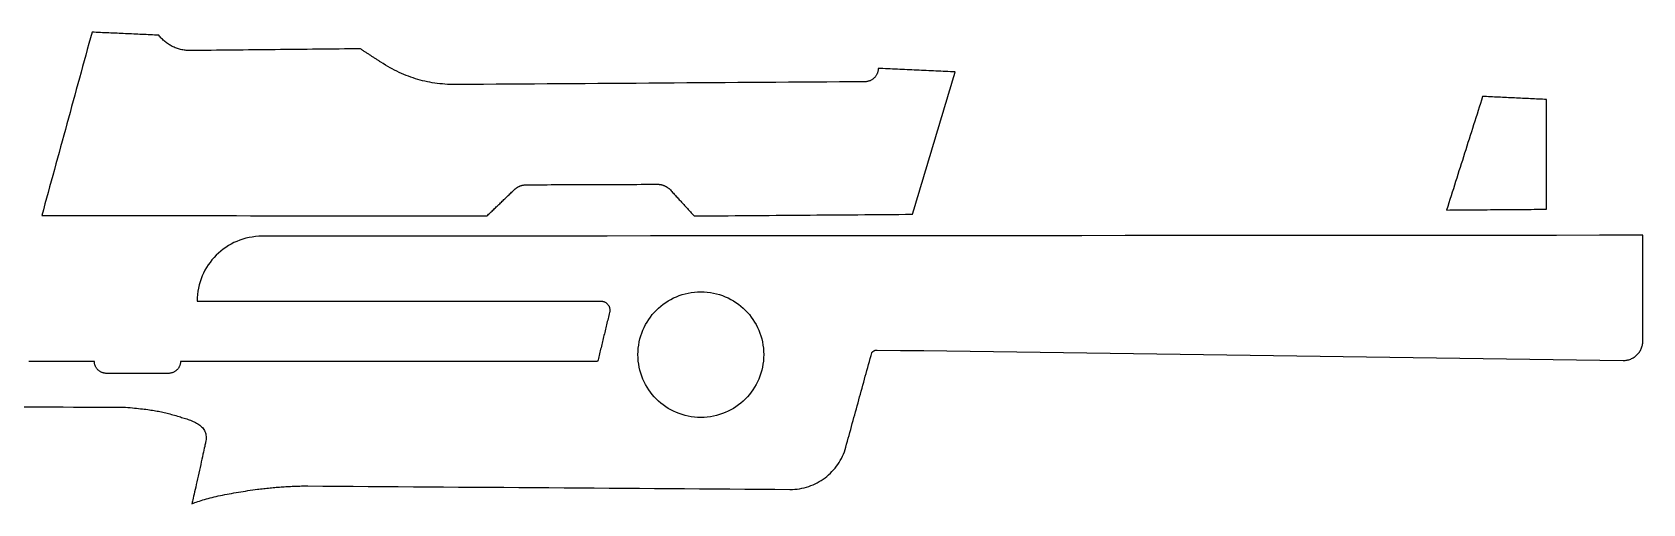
# Model space of a CAD drawing. Header units: metres. Extents: x 166 to 290, y -140 to -59.
# Drawn here: x 207.6 to 290, y -85.1 to -60.9 of the extents above; entities that cross this region are included whole.
import ezdxf

# ---------------------------------------------------------------- set-up
doc = ezdxf.new("R2010")
doc.units = ezdxf.units.M

msp = doc.modelspace()

# ---------------------------------------------------------------- linework, layer by layer
for points in [[(254.814578, -62.964822), (254.691388, -62.959234), (254.568198, -62.953646), (254.445008, -62.948058), (254.321818, -62.94247), (254.198628, -62.936882), (254.075438, -62.931294), (253.952248, -62.925706), (253.829058, -62.920118), (253.705868, -62.91453), (253.582678, -62.908942), (253.459488, -62.903354), (253.336298, -62.897766), (253.213108, -62.892178), (253.089918, -62.88659), (252.966728, -62.881002), (252.843538, -62.875414), (252.720348, -62.869826), (252.597158, -62.864238), (252.473968, -62.85865), (252.350778, -62.853062), (252.227588, -62.847474), (252.104398, -62.841886), (251.981208, -62.836298), (251.858018, -62.83071), (251.734828, -62.825122), (251.611638, -62.819534), (251.488448, -62.813946), (251.365258, -62.808358), (251.242068, -62.80277), (251.118878, -62.797182), (250.995688, -62.791594), (250.872498, -62.786006), (250.871482, -62.821058), (250.868942, -62.855602), (250.864624, -62.889638), (250.858528, -62.923166), (250.850908, -62.956186), (250.841764, -62.988444), (250.831096, -63.01994), (250.818904, -63.050928), (250.805188, -63.081154), (250.790202, -63.110364), (250.773692, -63.138812), (250.755912, -63.166498), (250.736862, -63.193168), (250.716796, -63.218822), (250.69546, -63.24346), (250.672854, -63.267082), (250.649232, -63.289688), (250.624594, -63.311024), (250.59894, -63.33109), (250.57227, -63.35014), (250.544584, -63.36792), (250.516136, -63.384176), (250.486926, -63.399162), (250.4567, -63.412878), (250.425712, -63.42507), (250.394216, -63.435738), (250.361958, -63.444882), (250.328938, -63.452502), (250.29541, -63.458598), (250.261374, -63.462916), (250.22683, -63.465456), (250.191778, -63.466218), (249.541538, -63.47079), (248.891298, -63.475362), (248.241058, -63.479934), (247.590818, -63.484506), (246.940578, -63.489078), (246.290338, -63.49365), (245.640098, -63.498222), (244.989858, -63.502794), (244.339618, -63.507366), (243.689378, -63.511938), (243.039138, -63.51651), (242.388898, -63.521082), (241.738658, -63.525654), (241.088418, -63.530226), (240.438178, -63.534798), (239.787938, -63.53937), (239.137698, -63.543942), (238.487458, -63.548514), (237.837218, -63.553086), (237.186978, -63.557658), (236.536738, -63.56223), (235.886498, -63.566802), (235.236258, -63.571374), (234.586018, -63.575946), (233.935778, -63.580518), (233.285538, -63.58509), (232.635298, -63.589662), (231.985058, -63.594234), (231.334818, -63.598806), (230.684578, -63.603378), (230.034338, -63.60795), (229.384098, -63.612522), (229.245668, -63.61303), (229.108762, -63.611252), (228.973126, -63.607188), (228.839014, -63.601092), (228.706172, -63.59271), (228.5746, -63.582042), (228.444298, -63.569088), (228.315266, -63.553848), (228.18725, -63.536322), (228.06025, -63.51651), (227.934266, -63.494412), (227.809298, -63.470028), (227.685346, -63.443104), (227.562156, -63.413894), (227.439728, -63.382398), (227.318062, -63.348362), (227.197158, -63.31204), (227.077016, -63.273178), (226.957382, -63.231776), (226.838256, -63.188088), (226.719638, -63.14186), (226.601528, -63.093092), (226.483672, -63.041784), (226.366324, -62.987936), (226.24923, -62.931548), (226.132136, -62.87262), (226.015296, -62.811152), (225.89871, -62.747144), (225.782124, -62.680596), (225.665538, -62.611254), (225.548952, -62.539372), (225.432112, -62.46495), (225.399346, -62.443614), (225.36658, -62.422278), (225.333814, -62.400942), (225.301048, -62.379606), (225.268282, -62.35827), (225.235516, -62.336934), (225.20275, -62.315598), (225.169984, -62.294262), (225.137218, -62.272926), (225.104452, -62.25159), (225.071686, -62.230254), (225.03892, -62.208918), (225.006154, -62.187582), (224.973388, -62.166246), (224.940622, -62.14491), (224.907856, -62.123574), (224.87509, -62.102238), (224.842324, -62.080902), (224.809558, -62.059566), (224.776792, -62.03823), (224.744026, -62.016894), (224.71126, -61.995558), (224.678494, -61.974222), (224.645728, -61.952886), (224.612962, -61.93155), (224.580196, -61.910214), (224.54743, -61.888878), (224.514664, -61.867542), (224.481898, -61.846206), (224.449132, -61.82487), (224.416366, -61.803534), (224.3836, -61.782198), (224.110804, -61.784992), (223.838008, -61.787786), (223.565212, -61.79058), (223.292416, -61.793374), (223.01962, -61.796168), (222.746824, -61.798962), (222.474028, -61.801756), (222.201232, -61.80455), (221.928436, -61.807344), (221.65564, -61.810138), (221.382844, -61.812932), (221.110048, -61.815726), (220.837252, -61.81852), (220.564456, -61.821314), (220.29166, -61.824108), (220.018864, -61.826902), (219.746068, -61.829696), (219.473272, -61.83249), (219.200476, -61.835284), (218.92768, -61.838078), (218.654884, -61.840872), (218.382088, -61.843666), (218.109292, -61.84646), (217.836496, -61.849254), (217.5637, -61.852048), (217.290904, -61.854842), (217.018108, -61.857636), (216.745312, -61.86043), (216.472516, -61.863224), (216.19972, -61.866018), (215.926924, -61.868812), (215.654128, -61.871606), (215.593676, -61.87059), (215.533732, -61.867796), (215.474296, -61.863224), (215.415368, -61.856874), (215.356948, -61.849), (215.299036, -61.839348), (215.241886, -61.828172), (215.185244, -61.815218), (215.12911, -61.80074), (215.073738, -61.784738), (215.019128, -61.766958), (214.965026, -61.747654), (214.911686, -61.726826), (214.859108, -61.704728), (214.807292, -61.681106), (214.756238, -61.65596), (214.705946, -61.629544), (214.656416, -61.601858), (214.607902, -61.572648), (214.56015, -61.542168), (214.513414, -61.510418), (214.46744, -61.477398), (214.422482, -61.443108), (214.37854, -61.407802), (214.335614, -61.371226), (214.293704, -61.33338), (214.25281, -61.294518), (214.212932, -61.25464), (214.17407, -61.213746), (214.136478, -61.171836), (214.099902, -61.12891), (214.064342, -61.084968), (213.957662, -61.080142), (213.850982, -61.075316), (213.744302, -61.07049), (213.637622, -61.065664), (213.530942, -61.060838), (213.424262, -61.056012), (213.317582, -61.051186), (213.210902, -61.04636), (213.104222, -61.041534), (212.997542, -61.036708), (212.890862, -61.031882), (212.784182, -61.027056), (212.677502, -61.02223), (212.570822, -61.017404), (212.464142, -61.012578), (212.357462, -61.007752), (212.250782, -61.002926), (212.144102, -60.9981), (212.037422, -60.993274), (211.930742, -60.988448), (211.824062, -60.983622), (211.717382, -60.978796), (211.610702, -60.97397), (211.504022, -60.969144), (211.397342, -60.964318), (211.290662, -60.959492), (211.183982, -60.954666), (211.077302, -60.94984), (210.970622, -60.945014), (210.863942, -60.940188), (210.757262, -60.935362), (210.650582, -60.930536), (210.570318, -61.223652), (210.490054, -61.516768), (210.40979, -61.809884), (210.329526, -62.103), (210.249262, -62.396116), (210.168998, -62.689232), (210.088734, -62.982348), (210.00847, -63.275464), (209.928206, -63.56858), (209.847942, -63.861696), (209.767678, -64.154812), (209.687414, -64.447928), (209.60715, -64.741044), (209.526886, -65.03416), (209.446622, -65.327276), (209.366358, -65.620392), (209.286094, -65.913508), (209.20583, -66.206624), (209.125566, -66.49974), (209.045302, -66.792856), (208.965038, -67.085972), (208.884774, -67.379088), (208.80451, -67.672204), (208.724246, -67.96532), (208.643982, -68.258436), (208.563718, -68.551552), (208.483454, -68.844668), (208.40319, -69.137784), (208.322926, -69.4309), (208.242662, -69.724016), (208.162398, -70.017132), (208.082134, -70.310248), (208.793842, -70.31101), (209.50555, -70.311772), (210.217258, -70.312534), (210.928966, -70.313296), (211.640674, -70.314058), (212.352382, -70.31482), (213.06409, -70.315582), (213.775798, -70.316344), (214.487506, -70.317106), (215.199214, -70.317868), (215.910922, -70.31863), (216.62263, -70.319392), (217.334338, -70.320154), (218.046046, -70.320916), (218.757754, -70.321678), (219.469462, -70.32244), (220.18117, -70.323202), (220.892878, -70.323964), (221.604586, -70.324726), (222.316294, -70.325488), (223.028002, -70.32625), (223.73971, -70.327012), (224.451418, -70.327774), (225.163126, -70.328536), (225.874834, -70.329298), (226.586542, -70.33006), (227.29825, -70.330822), (228.009958, -70.331584), (228.721666, -70.332346), (229.433374, -70.333108), (230.145082, -70.33387), (230.85679, -70.334632), (230.900224, -70.292976), (230.943658, -70.25132), (230.987092, -70.209664), (231.030526, -70.168008), (231.07396, -70.126352), (231.117394, -70.084696), (231.160828, -70.04304), (231.204262, -70.001384), (231.247696, -69.959728), (231.29113, -69.918072), (231.334564, -69.876416), (231.377998, -69.83476), (231.421432, -69.793104), (231.464866, -69.751448), (231.5083, -69.709792), (231.551734, -69.668136), (231.595168, -69.62648), (231.638602, -69.584824), (231.682036, -69.543168), (231.72547, -69.501512), (231.768904, -69.459856), (231.812338, -69.4182), (231.855772, -69.376544), (231.899206, -69.334888), (231.94264, -69.293232), (231.986074, -69.251576), (232.029508, -69.20992), (232.072942, -69.168264), (232.116376, -69.126608), (232.15981, -69.084952), (232.203244, -69.043296), (232.246678, -69.00164), (232.262934, -68.986146), (232.279444, -68.970906), (232.296208, -68.956174), (232.313226, -68.94195), (232.330752, -68.928234), (232.348532, -68.915026), (232.366566, -68.902072), (232.384854, -68.889626), (232.403396, -68.877688), (232.422192, -68.866258), (232.441242, -68.855336), (232.460546, -68.844668), (232.480104, -68.834508), (232.499916, -68.824856), (232.519982, -68.815712), (232.540302, -68.807076), (232.560876, -68.798948), (232.58145, -68.791328), (232.602278, -68.784216), (232.62336, -68.777612), (232.644442, -68.771516), (232.665778, -68.765928), (232.687368, -68.760848), (232.708958, -68.756276), (232.730802, -68.752212), (232.752646, -68.748656), (232.774744, -68.745608), (232.796842, -68.743068), (232.81894, -68.741036), (232.841292, -68.739766), (232.863644, -68.739004), (232.885996, -68.73875), (233.095038, -68.737988), (233.30408, -68.737226), (233.513122, -68.736464), (233.722164, -68.735702), (233.931206, -68.73494), (234.140248, -68.734178), (234.34929, -68.733416), (234.558332, -68.732654), (234.767374, -68.731892), (234.976416, -68.73113), (235.185458, -68.730368), (235.3945, -68.729606), (235.603542, -68.728844), (235.812584, -68.728082), (236.021626, -68.72732), (236.230668, -68.726558), (236.43971, -68.725796), (236.648752, -68.725034), (236.857794, -68.724272), (237.066836, -68.72351), (237.275878, -68.722748), (237.48492, -68.721986), (237.693962, -68.721224), (237.903004, -68.720462), (238.112046, -68.7197), (238.321088, -68.718938), (238.53013, -68.718176), (238.739172, -68.717414), (238.948214, -68.716652), (239.157256, -68.71589), (239.366298, -68.715128), (239.57534, -68.714366), (239.598962, -68.71462), (239.622584, -68.715636), (239.645952, -68.71716), (239.66932, -68.719192), (239.692688, -68.721986), (239.715802, -68.725288), (239.738916, -68.729098), (239.761776, -68.73367), (239.784382, -68.73875), (239.806988, -68.744338), (239.82934, -68.750434), (239.851438, -68.757292), (239.873536, -68.764658), (239.89538, -68.772532), (239.91697, -68.780914), (239.938306, -68.789804), (239.959388, -68.799456), (239.980216, -68.809616), (240.00079, -68.820284), (240.02111, -68.83146), (240.041176, -68.843144), (240.060988, -68.855336), (240.080546, -68.868036), (240.09985, -68.881244), (240.118646, -68.89496), (240.137188, -68.909184), (240.155476, -68.923916), (240.173256, -68.939156), (240.190782, -68.954904), (240.2078, -68.97116), (240.224564, -68.98767), (240.24082, -69.004688), (240.27892, -69.046344), (240.31702, -69.088), (240.35512, -69.129656), (240.39322, -69.171312), (240.43132, -69.212968), (240.46942, -69.254624), (240.50752, -69.29628), (240.54562, -69.337936), (240.58372, -69.379592), (240.62182, -69.421248), (240.65992, -69.462904), (240.69802, -69.50456), (240.73612, -69.546216), (240.77422, -69.587872), (240.81232, -69.629528), (240.85042, -69.671184), (240.88852, -69.71284), (240.92662, -69.754496), (240.96472, -69.796152), (241.00282, -69.837808), (241.04092, -69.879464), (241.07902, -69.92112), (241.11712, -69.962776), (241.15522, -70.004432), (241.19332, -70.046088), (241.23142, -70.087744), (241.26952, -70.1294), (241.30762, -70.171056), (241.34572, -70.212712), (241.38382, -70.254368), (241.42192, -70.296024), (241.46002, -70.33768), (241.809016, -70.334886), (242.158012, -70.332092), (242.507008, -70.329298), (242.856004, -70.326504), (243.205, -70.32371), (243.553996, -70.320916), (243.902992, -70.318122), (244.251988, -70.315328), (244.600984, -70.312534), (244.94998, -70.30974), (245.298976, -70.306946), (245.647972, -70.304152), (245.996968, -70.301358), (246.345964, -70.298564), (246.69496, -70.29577), (247.043956, -70.292976), (247.392952, -70.290182), (247.741948, -70.287388), (248.090944, -70.284594), (248.43994, -70.2818), (248.788936, -70.279006), (249.137932, -70.276212), (249.486928, -70.273418), (249.835924, -70.270624), (250.18492, -70.26783), (250.533916, -70.265036), (250.882912, -70.262242), (251.231908, -70.259448), (251.580904, -70.256654), (251.9299, -70.25386), (252.278896, -70.251066), (252.627892, -70.248272), (252.695964, -70.020942), (252.764036, -69.793612), (252.832108, -69.566282), (252.90018, -69.338952), (252.968252, -69.111622), (253.036324, -68.884292), (253.104396, -68.656962), (253.172468, -68.429632), (253.24054, -68.202302), (253.308612, -67.974972), (253.376684, -67.747642), (253.444756, -67.520312), (253.512828, -67.292982), (253.5809, -67.065652), (253.648972, -66.838322), (253.717044, -66.610992), (253.785116, -66.383662), (253.853188, -66.156332), (253.92126, -65.929002), (253.989332, -65.701672), (254.057404, -65.474342), (254.125476, -65.247012), (254.193548, -65.019682), (254.26162, -64.792352), (254.329692, -64.565022), (254.397764, -64.337692), (254.465836, -64.110362), (254.533908, -63.883032), (254.60198, -63.655702), (254.670052, -63.428372), (254.738124, -63.201042), (254.806196, -62.973712)], [(281.799792, -64.220598), (281.742134, -64.402208), (281.684476, -64.583818), (281.626818, -64.765428), (281.56916, -64.947038), (281.511502, -65.128648), (281.453844, -65.310258), (281.396186, -65.491868), (281.338528, -65.673478), (281.28087, -65.855088), (281.223212, -66.036698), (281.165554, -66.218308), (281.107896, -66.399918), (281.050238, -66.581528), (280.99258, -66.763138), (280.934922, -66.944748), (280.877264, -67.126358), (280.819606, -67.307968), (280.761948, -67.489578), (280.70429, -67.671188), (280.646632, -67.852798), (280.588974, -68.034408), (280.531316, -68.216018), (280.473658, -68.397628), (280.416, -68.579238), (280.358342, -68.760848), (280.300684, -68.942458), (280.243026, -69.124068), (280.185368, -69.305678), (280.12771, -69.487288), (280.070052, -69.668898), (280.012394, -69.850508), (279.954736, -70.032118), (280.114756, -70.030848), (280.274776, -70.029578), (280.434796, -70.028308), (280.594816, -70.027038), (280.754836, -70.025768), (280.914856, -70.024498), (281.074876, -70.023228), (281.234896, -70.021958), (281.394916, -70.020688), (281.554936, -70.019418), (281.714956, -70.018148), (281.874976, -70.016878), (282.034996, -70.015608), (282.195016, -70.014338), (282.355036, -70.013068), (282.515056, -70.011798), (282.675076, -70.010528), (282.835096, -70.009258), (282.995116, -70.007988), (283.155136, -70.006718), (283.315156, -70.005448), (283.475176, -70.004178), (283.635196, -70.002908), (283.795216, -70.001638), (283.955236, -70.000368), (284.115256, -69.999098), (284.275276, -69.997828), (284.435296, -69.996558), (284.595316, -69.995288), (284.755336, -69.994018), (284.915356, -69.992748), (285.075376, -69.991478), (285.075376, -69.815964), (285.075376, -69.64045), (285.075376, -69.464936), (285.075376, -69.289422), (285.075376, -69.113908), (285.075376, -68.938394), (285.075376, -68.76288), (285.075376, -68.587366), (285.075376, -68.411852), (285.075376, -68.236338), (285.075376, -68.060824), (285.075376, -67.88531), (285.075376, -67.709796), (285.075376, -67.534282), (285.075376, -67.358768), (285.075376, -67.183254), (285.075376, -67.00774), (285.075376, -66.832226), (285.075376, -66.656712), (285.075376, -66.481198), (285.075376, -66.305684), (285.075376, -66.13017), (285.075376, -65.954656), (285.075376, -65.779142), (285.075376, -65.603628), (285.075376, -65.428114), (285.075376, -65.2526), (285.075376, -65.077086), (285.075376, -64.901572), (285.075376, -64.726058), (285.075376, -64.550544), (285.075376, -64.37503), (284.973014, -64.370204), (284.870652, -64.365378), (284.76829, -64.360552), (284.665928, -64.355726), (284.563566, -64.3509), (284.461204, -64.346074), (284.358842, -64.341248), (284.25648, -64.336422), (284.154118, -64.331596), (284.051756, -64.32677), (283.949394, -64.321944), (283.847032, -64.317118), (283.74467, -64.312292), (283.642308, -64.307466), (283.539946, -64.30264), (283.437584, -64.297814), (283.335222, -64.292988), (283.23286, -64.288162), (283.130498, -64.283336), (283.028136, -64.27851), (282.925774, -64.273684), (282.823412, -64.268858), (282.72105, -64.264032), (282.618688, -64.259206), (282.516326, -64.25438), (282.413964, -64.249554), (282.311602, -64.244728), (282.20924, -64.239902), (282.106878, -64.235076), (282.004516, -64.23025), (281.902154, -64.225424), (281.799792, -64.220598)], [(207.064864, -80.108044), (207.5942, -80.109568), (208.123536, -80.111092), (208.652872, -80.112616), (209.182208, -80.11414), (209.711544, -80.115664), (210.24088, -80.117188), (210.770216, -80.118712), (211.299552, -80.120236), (211.828888, -80.12176), (212.358224, -80.123284), (212.481668, -80.134714), (212.60054, -80.14589), (212.715094, -80.157066), (212.82533, -80.167988), (212.931756, -80.17891), (213.034372, -80.189832), (213.133432, -80.200754), (213.22919, -80.21193), (213.3219, -80.223106), (213.411816, -80.234536), (213.499192, -80.24622), (213.584028, -80.258158), (213.666578, -80.27035), (213.74735, -80.282796), (213.826344, -80.295496), (213.90356, -80.308704), (213.979506, -80.32242), (214.054436, -80.336644), (214.12835, -80.351376), (214.201756, -80.366616), (214.274654, -80.382364), (214.347298, -80.398874), (214.419942, -80.415892), (214.492586, -80.433672), (214.565738, -80.452214), (214.639398, -80.471518), (214.714074, -80.491584), (214.789766, -80.512666), (214.866728, -80.53451), (214.945214, -80.55737), (215.025224, -80.581246), (215.107266, -80.606138), (215.170766, -80.625442), (215.235028, -80.645), (215.300306, -80.664812), (215.366092, -80.685132), (215.432132, -80.70596), (215.498172, -80.72755), (215.563958, -80.749902), (215.62949, -80.77327), (215.69426, -80.797654), (215.758268, -80.823308), (215.821006, -80.850232), (215.882474, -80.87868), (215.942418, -80.908652), (216.00033, -80.940148), (216.05621, -80.973422), (216.109804, -81.008728), (216.160858, -81.046066), (216.209118, -81.085436), (216.25433, -81.127092), (216.296494, -81.171288), (216.335102, -81.218024), (216.3699, -81.2673), (216.400634, -81.31937), (216.427304, -81.374234), (216.449402, -81.432146), (216.466928, -81.493106), (216.479628, -81.557368), (216.486994, -81.624932), (216.489026, -81.696052), (216.48547, -81.770728), (216.476072, -81.849214), (216.460578, -81.93151), (216.458546, -81.940654), (216.452704, -81.96707), (216.443306, -82.009488), (216.430606, -82.066892), (216.414858, -82.138012), (216.396316, -82.221832), (216.375234, -82.317082), (216.351866, -82.422746), (216.326466, -82.537554), (216.299288, -82.66049), (216.270586, -82.790284), (216.240614, -82.925666), (216.209626, -83.06562), (216.177876, -83.20913), (216.145618, -83.354926), (216.113106, -83.501738), (216.080594, -83.64855), (216.048336, -83.794346), (216.016586, -83.937856), (215.985598, -84.07781), (215.955626, -84.213192), (215.926924, -84.342732), (215.899746, -84.465414), (215.874346, -84.580222), (215.850978, -84.685632), (215.829896, -84.780882), (215.811354, -84.864448), (215.795606, -84.935568), (215.782906, -84.992718), (215.773508, -85.035136), (215.767666, -85.061298), (215.765634, -85.070188), (215.834468, -85.040724), (215.906858, -85.011768), (215.98255, -84.983066), (216.061544, -84.954872), (216.14384, -84.926932), (216.229184, -84.8995), (216.317322, -84.872322), (216.408254, -84.845652), (216.50198, -84.819236), (216.598246, -84.793328), (216.696798, -84.767674), (216.797636, -84.742528), (216.90076, -84.717636), (217.005916, -84.693252), (217.113104, -84.669376), (217.22207, -84.645754), (217.33256, -84.62264), (217.444828, -84.600034), (217.558366, -84.577682), (217.673428, -84.555838), (217.789506, -84.534502), (217.906854, -84.51342), (218.025218, -84.492846), (218.144344, -84.47278), (218.264232, -84.453222), (218.384628, -84.433918), (218.505532, -84.415122), (218.626944, -84.396834), (218.74861, -84.379054), (218.870276, -84.361782), (218.991942, -84.345018), (219.113608, -84.328762), (219.193872, -84.318348), (219.274136, -84.308188), (219.3544, -84.298282), (219.434918, -84.288884), (219.515436, -84.27974), (219.595954, -84.27085), (219.676472, -84.262214), (219.75699, -84.254086), (219.837508, -84.246212), (219.918026, -84.238592), (219.998544, -84.23148), (220.079316, -84.224622), (220.160088, -84.218018), (220.24086, -84.211668), (220.321632, -84.205826), (220.402404, -84.200238), (220.483176, -84.194904), (220.563948, -84.190078), (220.64472, -84.185506), (220.725492, -84.181188), (220.806264, -84.177124), (220.887036, -84.173568), (220.967808, -84.170266), (221.04858, -84.167218), (221.129606, -84.164424), (221.210632, -84.162138), (221.291658, -84.160106), (221.372684, -84.158328), (221.45371, -84.156804), (221.534736, -84.155788), (221.615762, -84.155026), (221.696788, -84.154518), (222.467424, -84.160106), (223.238314, -84.165694), (224.00895, -84.171282), (224.77984, -84.17687), (225.550476, -84.182458), (226.321366, -84.188046), (227.092002, -84.193634), (227.862892, -84.199222), (228.633528, -84.20481), (229.404164, -84.210398), (230.175054, -84.215986), (230.94569, -84.221574), (231.71658, -84.227162), (232.487216, -84.23275), (233.258106, -84.238338), (234.028742, -84.243926), (234.799632, -84.249514), (235.570268, -84.255102), (236.340904, -84.26069), (237.111794, -84.266278), (237.88243, -84.271866), (238.65332, -84.277454), (239.423956, -84.283042), (240.194846, -84.28863), (240.965482, -84.294218), (241.736372, -84.299806), (242.507008, -84.305394), (243.277644, -84.310982), (244.048534, -84.31657), (244.81917, -84.322158), (245.59006, -84.327746), (246.360696, -84.333334), (246.485156, -84.331556), (246.608346, -84.324698), (246.73052, -84.31276), (246.851424, -84.295742), (246.970804, -84.273898), (247.08866, -84.247228), (247.204992, -84.215986), (247.319546, -84.180172), (247.432068, -84.139786), (247.542558, -84.094828), (247.651016, -84.045552), (247.757188, -83.992212), (247.86082, -83.934554), (247.961912, -83.872832), (248.060464, -83.8073), (248.156222, -83.737704), (248.249186, -83.664298), (248.339102, -83.587336), (248.42597, -83.506818), (248.509536, -83.422744), (248.5898, -83.335114), (248.666508, -83.244182), (248.73966, -83.149948), (248.809256, -83.052666), (248.875042, -82.952336), (248.936764, -82.848958), (248.994422, -82.742786), (249.048016, -82.63382), (249.097038, -82.52206), (249.141742, -82.40776), (249.181874, -82.29092), (249.217434, -82.171794), (249.258836, -82.020664), (249.300492, -81.869534), (249.342148, -81.718404), (249.38355, -81.567274), (249.425206, -81.416144), (249.466862, -81.265014), (249.508518, -81.113884), (249.54992, -80.962754), (249.591576, -80.811624), (249.633232, -80.660494), (249.674634, -80.509364), (249.71629, -80.358234), (249.757946, -80.207104), (249.799602, -80.055974), (249.841004, -79.904844), (249.88266, -79.753714), (249.924316, -79.602584), (249.965718, -79.451454), (250.007374, -79.300324), (250.04903, -79.149194), (250.090686, -78.998064), (250.132088, -78.846934), (250.173744, -78.695804), (250.2154, -78.544674), (250.257056, -78.393544), (250.298458, -78.242414), (250.340114, -78.091284), (250.38177, -77.940154), (250.423172, -77.789024), (250.464828, -77.637894), (250.506484, -77.486764), (250.54814, -77.335634), (250.553982, -77.32776), (250.560078, -77.319886), (250.566428, -77.312266), (250.573032, -77.3049), (250.57989, -77.297788), (250.586748, -77.29093), (250.59386, -77.284326), (250.601226, -77.277976), (250.608592, -77.27188), (250.616212, -77.265784), (250.624086, -77.259942), (250.63196, -77.254354), (250.640088, -77.24902), (250.64847, -77.24394), (250.656852, -77.239114), (250.665488, -77.234542), (250.674124, -77.230224), (250.683014, -77.22616), (250.691904, -77.22235), (250.701048, -77.218794), (250.710192, -77.215492), (250.719336, -77.212444), (250.728734, -77.20965), (250.738132, -77.20711), (250.74753, -77.205078), (250.757182, -77.2033), (250.766834, -77.201776), (250.776486, -77.200506), (250.786138, -77.19949), (250.796044, -77.198728), (250.80595, -77.19822), (250.815856, -77.197966), (252.00864, -77.21473), (253.201424, -77.231494), (254.394208, -77.248258), (255.586992, -77.265022), (256.779776, -77.281786), (257.97256, -77.29855), (259.165344, -77.315314), (260.358128, -77.332078), (261.550912, -77.348842), (262.743696, -77.365606), (263.93648, -77.38237), (265.129264, -77.399134), (266.322048, -77.415898), (267.514832, -77.432662), (268.707616, -77.449426), (269.9004, -77.46619), (271.093184, -77.482954), (272.285968, -77.499718), (273.478752, -77.516482), (274.671536, -77.533246), (275.86432, -77.55001), (277.057104, -77.566774), (278.249888, -77.583538), (279.442672, -77.600302), (280.635456, -77.617066), (281.82824, -77.63383), (283.021024, -77.650594), (284.213808, -77.667358), (285.406592, -77.684122), (286.599376, -77.700886), (287.79216, -77.71765), (288.984944, -77.734414), (289.03676, -77.733906), (289.087814, -77.730604), (289.138106, -77.724762), (289.187636, -77.716634), (289.236404, -77.705966), (289.284156, -77.693012), (289.330892, -77.677772), (289.376612, -77.660246), (289.421316, -77.640688), (289.46475, -77.618844), (289.506914, -77.594968), (289.547808, -77.569314), (289.587432, -77.541628), (289.625532, -77.512164), (289.662108, -77.480922), (289.69716, -77.447902), (289.730688, -77.413358), (289.762438, -77.377036), (289.79241, -77.33919), (289.820604, -77.300074), (289.84702, -77.259434), (289.871404, -77.217524), (289.893756, -77.174344), (289.914076, -77.129894), (289.93211, -77.084428), (289.948112, -77.037946), (289.961828, -76.990448), (289.973004, -76.941934), (289.981894, -76.892404), (289.988244, -76.842112), (289.992054, -76.791058), (289.993324, -76.739496), (289.993324, -76.570332), (289.993324, -76.401168), (289.993324, -76.232004), (289.993324, -76.06284), (289.993324, -75.893676), (289.993324, -75.724512), (289.993324, -75.555348), (289.993324, -75.386184), (289.993324, -75.21702), (289.993324, -75.047856), (289.993324, -74.878692), (289.993324, -74.709528), (289.993324, -74.540364), (289.993324, -74.3712), (289.993324, -74.202036), (289.993324, -74.032872), (289.993324, -73.863708), (289.993324, -73.694544), (289.993324, -73.52538), (289.993324, -73.356216), (289.993324, -73.187052), (289.993324, -73.017888), (289.993324, -72.848724), (289.993324, -72.67956), (289.993324, -72.510396), (289.993324, -72.341232), (289.993324, -72.172068), (289.993324, -72.002904), (289.993324, -71.83374), (289.993324, -71.664576), (289.993324, -71.495412), (289.993324, -71.326248), (287.78581, -71.327772), (285.578296, -71.329296), (283.370782, -71.33082), (281.163268, -71.332344), (278.955754, -71.333868), (276.74824, -71.335392), (274.540726, -71.336916), (272.333212, -71.33844), (270.125698, -71.339964), (267.918184, -71.341488), (265.71067, -71.343012), (263.503156, -71.344536), (261.295642, -71.34606), (259.088128, -71.347584), (256.880614, -71.349108), (254.6731, -71.350632), (252.465586, -71.352156), (250.258072, -71.35368), (248.050558, -71.355204), (245.843044, -71.356728), (243.63553, -71.358252), (241.428016, -71.359776), (239.220502, -71.3613), (237.012988, -71.362824), (234.805474, -71.364348), (232.59796, -71.365872), (230.390446, -71.367396), (228.182932, -71.36892), (225.975418, -71.370444), (223.767904, -71.371968), (221.56039, -71.373492), (219.352876, -71.375016), (219.181934, -71.379334), (219.013278, -71.392288), (218.846908, -71.413624), (218.683332, -71.442834), (218.52255, -71.479918), (218.364816, -71.524876), (218.210384, -71.5772), (218.059508, -71.63689), (217.912188, -71.703438), (217.768932, -71.776844), (217.62974, -71.856854), (217.494866, -71.943468), (217.364564, -72.036178), (217.239088, -72.134984), (217.118438, -72.239378), (217.003122, -72.34936), (216.89314, -72.46493), (216.788746, -72.58558), (216.690194, -72.711056), (216.597484, -72.841358), (216.511124, -72.976232), (216.431114, -73.115424), (216.357708, -73.25868), (216.29116, -73.406), (216.231724, -73.556876), (216.1794, -73.711308), (216.134696, -73.869042), (216.097612, -74.029824), (216.068402, -74.1934), (216.04732, -74.35977), (216.03462, -74.528426), (216.030302, -74.699368)], [(216.028778, -74.69378), (216.674192, -74.69378), (217.319606, -74.69378), (217.96502, -74.69378), (218.610434, -74.69378), (219.255848, -74.69378), (219.901262, -74.69378), (220.546676, -74.69378), (221.19209, -74.69378), (221.837504, -74.69378), (222.482918, -74.69378), (223.128332, -74.69378), (223.773746, -74.69378), (224.41916, -74.69378), (225.064574, -74.69378), (225.709988, -74.69378), (226.355402, -74.69378), (227.000816, -74.69378), (227.64623, -74.69378), (228.291644, -74.69378), (228.937058, -74.69378), (229.582472, -74.69378), (230.227886, -74.69378), (230.8733, -74.69378), (231.518714, -74.69378), (232.164128, -74.69378), (232.809542, -74.69378), (233.454956, -74.69378), (234.10037, -74.69378), (234.745784, -74.69378), (235.391198, -74.69378), (236.036612, -74.69378), (236.682026, -74.69378), (236.71022, -74.694542), (236.737906, -74.697082), (236.765084, -74.701146), (236.7915, -74.706734), (236.817408, -74.713846), (236.842554, -74.722228), (236.866938, -74.732134), (236.89056, -74.74331), (236.91342, -74.755756), (236.935518, -74.769472), (236.9566, -74.784204), (236.97692, -74.800206), (236.996224, -74.817224), (237.014512, -74.835258), (237.031784, -74.854054), (237.04804, -74.873866), (237.06328, -74.89444), (237.07725, -74.91603), (237.08995, -74.938382), (237.101634, -74.961242), (237.112048, -74.984864), (237.120938, -75.008994), (237.128558, -75.033886), (237.134908, -75.059286), (237.139734, -75.08494), (237.143036, -75.111102), (237.144814, -75.137518), (237.145068, -75.164188), (237.143798, -75.191112), (237.141004, -75.21829), (237.136432, -75.245722), (237.130082, -75.273154), (237.111032, -75.35164), (237.091982, -75.430126), (237.072932, -75.508612), (237.053882, -75.587098), (237.034832, -75.665584), (237.015782, -75.74407), (236.996732, -75.822556), (236.977682, -75.901042), (236.958632, -75.979528), (236.939582, -76.058014), (236.920532, -76.1365), (236.901482, -76.214986), (236.882432, -76.293472), (236.863382, -76.371958), (236.844332, -76.450444), (236.825282, -76.52893), (236.806232, -76.607416), (236.787182, -76.685902), (236.768132, -76.764388), (236.749082, -76.842874), (236.730032, -76.92136), (236.710982, -76.999846), (236.691932, -77.078332), (236.672882, -77.156818), (236.653832, -77.235304), (236.634782, -77.31379), (236.615732, -77.392276), (236.596682, -77.470762), (236.577632, -77.549248), (236.558582, -77.627734), (236.539532, -77.70622), (236.520482, -77.784706), (235.878624, -77.784706), (235.236766, -77.784706), (234.594908, -77.784706), (233.95305, -77.784706), (233.311192, -77.784706), (232.669334, -77.784706), (232.027476, -77.784706), (231.385618, -77.784706), (230.74376, -77.784706), (230.101902, -77.784706), (229.460044, -77.784706), (228.818186, -77.784706), (228.176328, -77.784706), (227.53447, -77.784706), (226.892612, -77.784706), (226.250754, -77.784706), (225.608896, -77.784706), (224.967038, -77.784706), (224.32518, -77.784706), (223.683322, -77.784706), (223.041464, -77.784706), (222.399606, -77.784706), (221.757748, -77.784706), (221.11589, -77.784706), (220.474032, -77.784706), (219.832174, -77.784706), (219.190316, -77.784706), (218.548458, -77.784706), (217.9066, -77.784706), (217.264742, -77.784706), (216.622884, -77.784706), (215.981026, -77.784706), (215.95588, -77.784706), (215.930734, -77.784706), (215.905588, -77.784706), (215.880442, -77.784706), (215.855296, -77.784706), (215.83015, -77.784706), (215.805004, -77.784706), (215.779858, -77.784706), (215.754712, -77.784706), (215.729566, -77.784706), (215.70442, -77.784706), (215.679274, -77.784706), (215.654128, -77.784706), (215.628982, -77.784706), (215.603836, -77.784706), (215.57869, -77.784706), (215.553544, -77.784706), (215.528398, -77.784706), (215.503252, -77.784706), (215.478106, -77.784706), (215.45296, -77.784706), (215.427814, -77.784706), (215.402668, -77.784706), (215.377522, -77.784706), (215.352376, -77.784706), (215.32723, -77.784706), (215.302084, -77.784706), (215.276938, -77.784706), (215.251792, -77.784706), (215.226646, -77.784706), (215.2015, -77.784706), (215.176354, -77.784706), (215.175592, -77.815948), (215.173306, -77.846936), (215.169496, -77.877416), (215.164162, -77.907388), (215.157304, -77.936852), (215.149176, -77.965808), (215.139524, -77.994002), (215.128602, -78.021688), (215.11641, -78.048612), (215.102948, -78.074774), (215.088216, -78.100174), (215.072468, -78.124812), (215.05545, -78.148688), (215.037416, -78.171548), (215.018366, -78.193646), (214.9983, -78.214728), (214.977218, -78.234794), (214.95512, -78.253844), (214.932006, -78.271878), (214.90813, -78.288896), (214.883492, -78.304644), (214.858092, -78.319376), (214.83193, -78.332838), (214.805006, -78.34503), (214.77732, -78.355952), (214.749126, -78.365604), (214.72017, -78.373732), (214.690706, -78.38059), (214.660734, -78.385924), (214.630254, -78.389734), (214.599266, -78.39202), (214.568024, -78.392782), (214.468456, -78.392782), (214.368888, -78.392782), (214.26932, -78.392782), (214.169752, -78.392782), (214.070184, -78.392782), (213.970616, -78.392782), (213.871048, -78.392782), (213.77148, -78.392782), (213.671912, -78.392782), (213.572344, -78.392782), (213.472776, -78.392782), (213.373208, -78.392782), (213.27364, -78.392782), (213.174072, -78.392782), (213.074504, -78.392782), (212.974936, -78.392782), (212.875368, -78.392782), (212.7758, -78.392782), (212.676232, -78.392782), (212.576664, -78.392782), (212.477096, -78.392782), (212.377528, -78.392782), (212.27796, -78.392782), (212.178392, -78.392782), (212.078824, -78.392782), (211.979256, -78.392782), (211.879688, -78.392782), (211.78012, -78.392782), (211.680552, -78.392782), (211.580984, -78.392782), (211.481416, -78.392782), (211.381848, -78.392782), (211.350606, -78.39202), (211.319618, -78.389734), (211.289138, -78.385924), (211.259166, -78.38059), (211.229702, -78.373732), (211.200746, -78.365604), (211.172552, -78.355952), (211.144866, -78.34503), (211.117942, -78.332838), (211.09178, -78.319376), (211.06638, -78.304644), (211.041742, -78.288896), (211.017866, -78.271878), (210.995006, -78.253844), (210.972908, -78.234794), (210.951826, -78.214728), (210.93176, -78.193646), (210.91271, -78.171548), (210.894676, -78.148688), (210.877658, -78.124812), (210.86191, -78.100174), (210.847178, -78.074774), (210.833716, -78.048612), (210.821524, -78.021688), (210.810602, -77.994002), (210.80095, -77.965808), (210.792822, -77.936852), (210.785964, -77.907388), (210.78063, -77.877416), (210.77682, -77.846936), (210.774534, -77.815948), (210.773772, -77.784706), (210.515708, -77.784706), (210.257644, -77.784706), (209.99958, -77.784706), (209.741516, -77.784706), (209.483452, -77.784706), (209.225388, -77.784706), (208.967324, -77.784706), (208.70926, -77.784706), (208.451196, -77.784706), (208.193132, -77.784706), (207.935068, -77.784706), (207.677004, -77.784706), (207.41894, -77.784706)], [(245.017036, -77.434186), (245.012972, -77.599794), (245.000526, -77.763116), (244.979952, -77.924152), (244.951758, -78.082648), (244.915944, -78.23835), (244.87251, -78.391004), (244.821964, -78.54061), (244.764306, -78.68666), (244.69979, -78.829154), (244.62867, -78.967838), (244.5512, -79.102458), (244.467634, -79.233014), (244.377972, -79.359252), (244.282468, -79.480664), (244.181376, -79.597504), (244.07495, -79.709264), (243.96319, -79.81569), (243.84635, -79.916782), (243.724684, -80.012286), (243.598446, -80.101948), (243.46789, -80.185514), (243.33327, -80.262984), (243.194586, -80.334104), (243.052092, -80.39862), (242.906042, -80.456278), (242.756436, -80.506824), (242.603782, -80.550258), (242.44808, -80.586072), (242.289584, -80.614266), (242.128548, -80.63484), (241.965226, -80.647286), (241.799618, -80.65135), (241.63401, -80.647286), (241.470688, -80.63484), (241.309652, -80.614266), (241.151156, -80.586072), (240.995454, -80.550258), (240.8428, -80.506824), (240.693194, -80.456278), (240.547144, -80.39862), (240.40465, -80.334104), (240.265966, -80.262984), (240.131346, -80.185514), (240.00079, -80.101948), (239.874552, -80.012286), (239.75314, -79.916782), (239.6363, -79.81569), (239.52454, -79.709264), (239.418114, -79.597504), (239.317022, -79.480664), (239.221518, -79.359252), (239.131856, -79.233014), (239.04829, -79.102458), (238.97082, -78.967838), (238.8997, -78.829154), (238.835184, -78.68666), (238.777526, -78.54061), (238.72698, -78.391004), (238.683546, -78.23835), (238.647732, -78.082648), (238.619538, -77.924152), (238.598964, -77.763116), (238.586518, -77.599794), (238.582454, -77.434186), (238.586518, -77.268578), (238.598964, -77.105256), (238.619538, -76.94422), (238.647732, -76.785724), (238.683546, -76.630022), (238.72698, -76.477368), (238.777526, -76.327762), (238.835184, -76.181712), (238.8997, -76.039218), (238.97082, -75.900534), (239.04829, -75.765914), (239.131856, -75.635358), (239.221518, -75.50912), (239.317022, -75.387708), (239.418114, -75.270868), (239.52454, -75.159108), (239.6363, -75.052682), (239.75314, -74.95159), (239.874552, -74.856086), (240.00079, -74.766424), (240.131346, -74.682858), (240.265966, -74.605388), (240.40465, -74.534268), (240.547144, -74.469752), (240.693194, -74.412094), (240.8428, -74.361548), (240.995454, -74.318114), (241.151156, -74.2823), (241.309652, -74.254106), (241.470688, -74.233532), (241.63401, -74.221086), (241.799618, -74.217022), (241.965226, -74.221086), (242.128548, -74.233532), (242.289584, -74.254106), (242.44808, -74.2823), (242.603782, -74.318114), (242.756436, -74.361548), (242.906042, -74.412094), (243.052092, -74.469752), (243.194586, -74.534268), (243.33327, -74.605388), (243.46789, -74.682858), (243.598446, -74.766424), (243.724684, -74.856086), (243.84635, -74.95159), (243.96319, -75.052682), (244.07495, -75.159108), (244.181376, -75.270868), (244.282468, -75.387708), (244.377972, -75.50912), (244.467634, -75.635358), (244.5512, -75.765914), (244.62867, -75.900534), (244.69979, -76.039218), (244.764306, -76.181712), (244.821964, -76.327762), (244.87251, -76.477368), (244.915944, -76.630022), (244.951758, -76.785724), (244.979952, -76.94422), (245.000526, -77.105256), (245.012972, -77.268578), (245.017036, -77.434186)]]:
    msp.add_lwpolyline(points)

doc.saveas('drawing.dxf')
